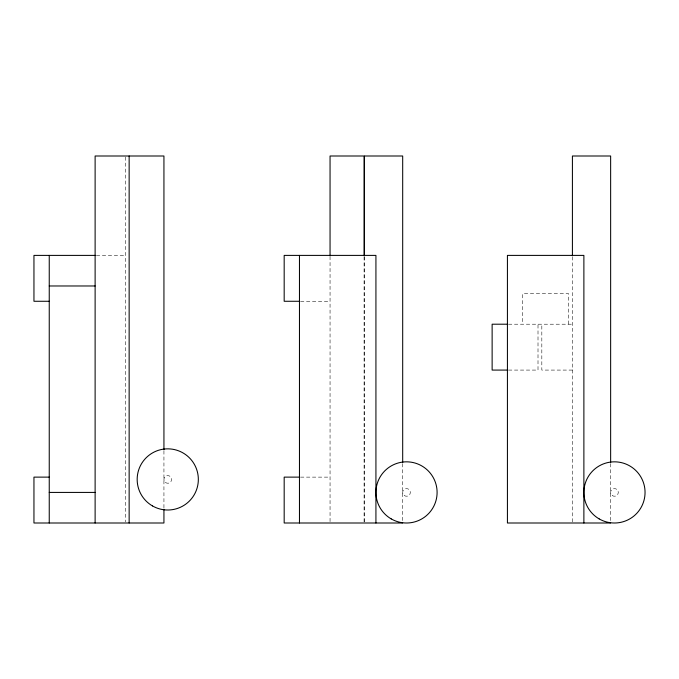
<?xml version="1.0" encoding="UTF-8"?>
<svg xmlns="http://www.w3.org/2000/svg" width="679" height="679" viewBox="0 0 679 679"><rect width="100%" height="100%" fill="white"/><g stroke="black" fill="none" stroke-linecap="round" stroke-linejoin="round"><path stroke-width="0.51" stroke-dasharray="3.4 2.55" d="M96.376 255.397L125.7 255.397M300.525 301.272L330.053 301.272M508.478 324.206L572.414 324.206M508.478 370.08L538.006 370.08L538.006 324.206M572.414 370.08L541.825 370.08L541.825 324.206M300.525 477.125L330.053 477.125M610.642 463.604L610.642 520.886M572.414 256.764L572.414 521.947M568.586 324.206L568.586 293.625L522.711 293.625L522.711 324.206M402.689 463.604L402.689 520.886M364.462 256.764L364.462 521.947M364.08 256.764L364.08 521.947M330.053 256.433L330.053 523M163.936 450.873L163.936 508.155M125.7 157.053L125.7 521.947M612.246 495.534A3.819 3.819 0 0 0 618.272 492.784A3.819 3.819 0 0 0 612.882 488.939A3.819 3.819 0 0 0 612.246 495.534M404.294 495.534A3.819 3.819 0 0 0 410.32 492.784A3.819 3.819 0 0 0 404.93 488.939A3.819 3.819 0 0 0 404.294 495.534M165.532 482.54A3.819 3.819 0 0 0 171.558 479.798A3.819 3.819 0 0 0 166.168 475.945A3.819 3.819 0 0 0 165.532 482.54"/><path stroke-width="1.02" d="M95.332 255.397L33.95 255.397L33.95 301.272L49.244 301.272M49.244 285.978L95.119 285.978M299.464 301.272L284.178 301.272L284.178 255.397L375.928 255.397L375.928 523M507.425 324.206L492.131 324.206L492.131 370.08L507.425 370.08M49.244 477.125L33.95 477.125L33.95 523L163.936 523L163.936 509.216M299.464 477.125L284.178 477.125L284.178 523L402.689 523M49.244 492.419L95.119 492.419M610.642 523L507.425 523L507.425 255.397L583.881 255.397L583.881 523M610.642 462.543L610.642 156L572.414 156L572.414 255.703M402.689 462.543L402.689 156L364.462 156L364.462 255.703M364.08 255.703L364.08 156L330.053 156L330.053 255.703M299.464 255.397L299.464 523M163.936 449.812L163.936 156L95.119 156L95.119 523M129.146 156L129.146 523M49.244 255.397L49.244 523M599.175 518.909A30.58 30.58 0 0 0 645.05 492.419A30.58 30.58 0 0 0 599.175 465.93A30.58 30.58 0 0 0 599.175 518.909M391.223 518.909A30.58 30.58 0 0 0 437.098 492.419A30.58 30.58 0 0 0 391.223 465.93A30.58 30.58 0 0 0 391.223 518.909M152.461 505.914A30.58 30.58 0 0 0 198.336 479.425A30.58 30.58 0 0 0 152.461 452.944A30.58 30.58 0 0 0 152.461 505.914"/></g></svg>
